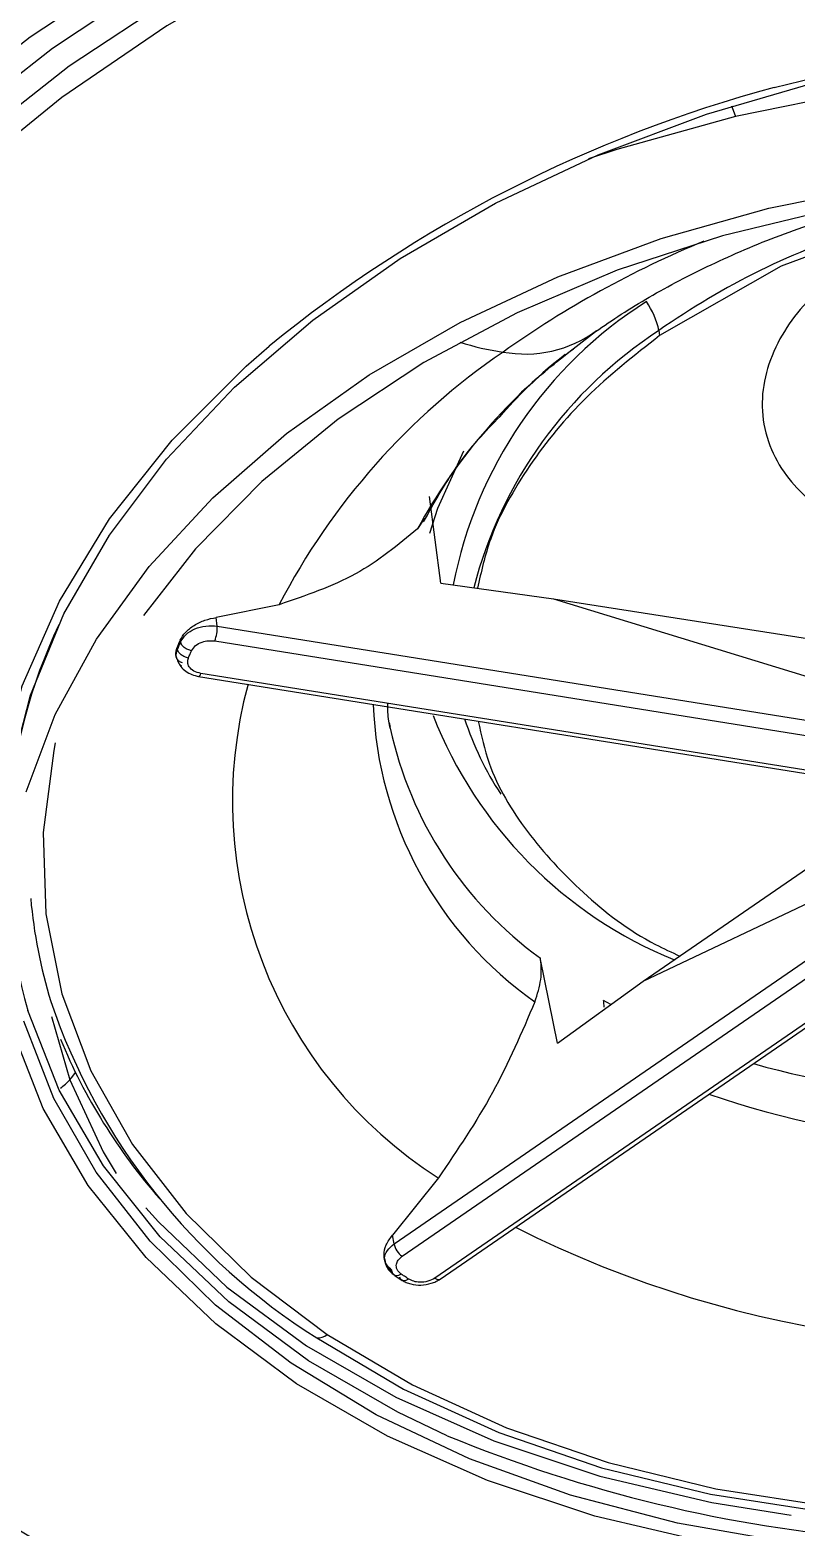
# Model space of a CAD drawing. Extents: x 400 to 501, y 484 to 634.
# Drawn here: x 470.223 to 471.054, y 580.699 to 582.324 of the extents above; entities that cross this region are included whole.
import ezdxf

# ---------------------------------------------------------------- set-up
doc = ezdxf.new("R2010")
doc.units = 0
doc.header["$MEASUREMENT"] = 0
doc.layers.add('DIM', color=3, linetype='Continuous')
doc.layers.add('GEOMETRY', color=3, linetype='Continuous', lineweight=25)

# ---------------------------------------------------------------- blocks, each defined once
blk = doc.blocks.new('2026 GRANDEE')
at = {"layer": 'GEOMETRY'}
for p, q in [((20.6055, -14.5784), (20.7151, -14.5516)), ((20.7106, -14.736), (20.6129, -14.7725)), ((20.6129, -14.7725), (20.4811, -14.8478)), ((20.3794, -14.8683), (20.4082, -14.8459)), ((20.4804, -14.8423), (20.4811, -14.8478)), ((20.2437, -15.1165), (20.2312, -15.0226)), ((20.226, -15.0461), (20.2185, -15.0575)), ((20.2437, -15.1165), (20.3661, -15.1336)), ((20.0682, -15.1399), (20, -15.1537)), ((20.3661, -15.1336), (20.7043, -15.2374)), ((20.3661, -15.1336), (20.7354, -15.1915)), ((20.001, -15.1632), (20, -15.1537)), ((20.001, -15.1632), (20.7534, -15.2836)), ((19.9608, -15.1783), (19.9591, -15.1823)), ((19.9608, -15.1783), (19.9612, -15.1802)), ((19.9984, -15.1793), (20.7508, -15.2996)), ((19.9591, -15.1823), (19.9574, -15.1863)), ((19.9578, -15.1882), (19.9574, -15.1863)), ((19.9806, -15.2177), (20.7331, -15.3381)), ((20.7357, -15.3349), (19.9833, -15.2146)), ((20.241, -15.7623), (20.1912, -15.8244)), ((20.1929, -15.8337), (20.1912, -15.8244)), ((20.1937, -15.8681), (20.2018, -15.8735))]:
    blk.add_line(p, q, dxfattribs=at)
at = {"layer": 'GEOMETRY', "color": 4}
for p, q in [((20.4634, -15.5488), (20.6995, -15.3861)), ((20.4634, -15.5488), (20.7262, -15.4238)), ((20.1929, -15.8337), (20.7673, -15.4385)), ((20.2017, -15.8473), (20.7762, -15.4521)), ((20.8116, -15.4758), (20.2371, -15.871)), ((20.2429, -15.872), (20.8174, -15.4768)), ((20.352, -15.5251), (20.3517, -15.5236)), ((20.3702, -15.6158), (20.352, -15.5251)), ((20.3702, -15.6158), (20.4634, -15.5488)), ((20.4204, -15.5709), (20.4203, -15.5695)), ((20.4283, -15.574), (20.4203, -15.5695)), ((20.4211, -15.5767), (20.4204, -15.5709)), ((19.8211, -15.5868), (19.841, -15.6558))]:
    blk.add_line(p, q, dxfattribs=at)
at = {"layer": 'GEOMETRY', "flags": 128}
for points in [[(19.6906, -14.6079), (19.7981, -14.5235), (19.9154, -14.4456), (20.0416, -14.3748), (20.1754, -14.3119), (20.3159, -14.2572), (20.4618, -14.2114), (20.6118, -14.1746)], [(20.6185, -14.1947), (20.4717, -14.2306), (20.3289, -14.2755), (20.1914, -14.329), (20.0604, -14.3906), (19.9369, -14.4598), (19.8221, -14.5361), (19.7169, -14.6187), (19.6221, -14.707), (19.5387, -14.8002), (19.5143, -14.8312)], [(20.5633, -14.6098), (20.4345, -14.6459), (20.404, -14.656)], [(20.5593, -14.5984), (20.5609, -14.6032), (20.5633, -14.6098)], [(20.2682, -14.9731), (20.2401, -15.0354), (20.2315, -15.0627)], [(19.9806, -15.2177), (19.9808, -15.2178), (19.9814, -15.2176), (19.982, -15.2169), (19.9827, -15.2159), (19.9833, -15.2146)], [(20.1888, -15.2739), (20.1874, -15.2665), (20.1874, -15.2664)], [(20.2507, -16.0421), (20.1969, -16.0166), (20.0999, -15.9607), (20.0136, -15.8969), (19.9392, -15.8261), (19.8776, -15.7491), (19.8295, -15.6669), (19.7956, -15.5805)], [(19.841, -15.6558), (19.8771, -15.7339), (19.8912, -15.7575)], [(19.9235, -15.7947), (19.9371, -15.8099), (20.0115, -15.8807), (20.0978, -15.9445), (20.1948, -16.0004), (20.3013, -16.0477), (20.4161, -16.0859), (20.5376, -16.1145), (20.624, -16.1283)], [(20.1203, -15.9321), (20.213, -15.9869), (20.3151, -16.0335), (20.4252, -16.0713), (20.542, -16.0998), (20.664, -16.1186), (20.7897, -16.1276), (20.9174, -16.1267), (21.0456, -16.1157), (21.1727, -16.095), (21.297, -16.0646), (21.417, -16.0251), (21.5312, -15.9769), (21.6382, -15.9206), (21.7365, -15.857)], [(20.1091, -15.9359), (20.2031, -15.9914), (20.3065, -16.0385), (20.418, -16.0768), (20.5363, -16.1056), (20.6598, -16.1248), (20.7871, -16.1339), (20.9164, -16.1329), (21.0462, -16.1218), (21.1504, -16.1056)]]:
    blk.add_lwpolyline(points, dxfattribs=at)
at = {"layer": 'GEOMETRY', "color": 4, "flags": 128}
for points in [[(20.6292, -14.2419), (20.4816, -14.2781), (20.3382, -14.3237), (20.2004, -14.3781), (20.0694, -14.4409), (19.9463, -14.5115), (19.8324, -14.5893), (19.7286, -14.6736), (19.6359, -14.7636), (19.555, -14.8584), (19.4868, -14.9573), (19.4319, -15.0593), (19.3907, -15.1636), (19.3637, -15.2691), (19.351, -15.3749), (19.3529, -15.48), (19.3692, -15.5836), (19.3998, -15.6846), (19.4444, -15.7822), (19.5028, -15.8755), (19.5742, -15.9635), (19.6581, -16.0456), (19.6935, -16.0754)], [(20.0296, -14.4362), (19.9535, -14.4803), (19.8404, -14.5553), (19.7368, -14.6367), (19.6435, -14.7236), (19.5614, -14.8154), (19.4911, -14.9112), (19.4333, -15.0102), (19.3884, -15.1116), (19.3568, -15.2146), (19.3387, -15.3182), (19.3345, -15.4215), (19.344, -15.5238), (19.3672, -15.624), (19.4039, -15.7214), (19.4538, -15.8151), (19.5164, -15.9044), (19.5913, -15.9883), (19.6777, -16.0664), (19.775, -16.1378), (19.8823, -16.202), (19.9336, -16.2283)], [(19.7757, -15.3272), (19.7984, -15.238), (19.8346, -15.15), (19.884, -15.0644), (19.946, -14.982), (20.0198, -14.9039), (20.1046, -14.831), (20.1994, -14.7642), (20.303, -14.7041), (20.4143, -14.6516), (20.532, -14.6072), (20.6547, -14.5715), (20.7809, -14.5449), (20.9091, -14.5276), (21.0379, -14.52), (21.1658, -14.522), (21.2912, -14.5337), (21.4127, -14.555), (21.5288, -14.5855), (21.6382, -14.6249)], [(22.0799, -15.5127), (22.0939, -15.4553), (22.105, -15.3618), (22.1015, -15.269), (22.0835, -15.178), (22.0512, -15.0899), (22.0049, -15.0057), (21.9452, -14.9264), (21.8728, -14.8529), (21.7886, -14.7862), (21.6935, -14.7268), (21.5887, -14.6757), (21.4753, -14.6333), (21.3548, -14.6002), (21.2284, -14.5768), (21.0978, -14.5632), (20.9644, -14.5598), (20.8298, -14.5665), (20.6956, -14.5832), (20.5633, -14.6098)], [(19.7935, -15.3429), (19.8253, -15.259), (19.8701, -15.1772), (19.9273, -15.0984), (19.9963, -15.0238), (20.0762, -14.9542), (20.166, -14.8904), (20.2646, -14.8334), (20.3706, -14.7838), (20.4828, -14.7423), (20.5998, -14.7093), (20.7201, -14.6853), (20.8422, -14.6706), (20.9645, -14.6653), (21.0855, -14.6696), (21.2037, -14.6834), (21.3176, -14.7064), (21.4258, -14.7385), (21.5269, -14.7792), (21.6196, -14.828)], [(20.7, -14.7049), (20.6678, -14.7109), (20.5493, -14.7394), (20.435, -14.7769), (20.3264, -14.8231), (20.2251, -14.8771), (20.1323, -14.9384), (20.0494, -15.0061), (19.9774, -15.0793), (19.9211, -15.1516)], [(19.7776, -15.5989), (19.7579, -15.508), (19.7533, -15.415), (19.7639, -15.3213), (19.7894, -15.2279), (19.8297, -15.136), (19.8841, -15.0468), (19.952, -14.9614), (20.0325, -14.881), (20.0575, -14.8592)], [(20.6219, -16.1583), (20.5004, -16.1371), (20.3843, -16.1066), (20.2749, -16.0672), (20.1734, -16.0193), (20.0812, -15.9635), (19.9992, -15.9005), (19.9284, -15.831), (19.8697, -15.7558), (19.8237, -15.6759), (19.7911, -15.592)], [(19.8253, -15.29), (19.8235, -15.2982), (19.8121, -15.3873), (19.8151, -15.4757), (19.8324, -15.5623), (19.8638, -15.6461), (19.909, -15.7259), (19.9673, -15.8008), (20.038, -15.8698), (20.1203, -15.9321)], [(21.199, -16.1485), (21.0655, -16.1713), (20.9305, -16.1838), (20.7959, -16.1859), (20.6633, -16.1774), (20.5345, -16.1585), (20.4109, -16.1295), (20.2942, -16.0906), (20.1858, -16.0425), (20.0871, -15.9856), (19.9994, -15.9207), (19.9237, -15.8487), (19.861, -15.7704), (19.8121, -15.6868), (19.7776, -15.5989)], [(19.841, -15.6558), (19.8443, -15.6518), (19.8471, -15.6478)]]:
    blk.add_lwpolyline(points, dxfattribs=at)
at = {"layer": 'GEOMETRY'}
for centre, radius, start, end in [((20.9861, -15.9966), 1.4683, 105.0205, 129.2285), ((20.9504, -15.5112), 0.8176, 107.2027, 125.0932), ((20.954, -15.7726), 1.1117, 112.4611, 125.3286), ((20.7195, -15.2084), 0.4711, 122.4516, 168.9864), ((20.3922, -14.8621), 0.0904, 12.6466, 34.4863), ((20.3462, -14.609), 0.259, 251.5812, 262.2128), ((20.7404, -15.2415), 0.4764, 123.0719, 165.4119), ((20.3351, -14.7365), 0.1313, 259.4743, 306.2314), ((20.7379, -15.4883), 0.7549, 124.4243, 152.5118), ((20.7555, -15.3497), 0.6114, 128.0762, 151.4511), ((19.9617, -15.165), 0.0393, 338.7702, 2.6372), ((20.503, -15.3536), 0.4855, 164.8025, 237.3323), ((20.5964, -15.1567), 0.3441, 198.1632, 213.3199), ((20.3452, -15.4103), 0.5488, 185.0772, 197.0036), ((20.8599, -14.6552), 1.0212, 254.2631, 279.5088), ((19.7903, -15.6091), 0.0689, 306.0779, 317.4047), ((20.8624, -14.7503), 1.1935, 243.223, 282.5775), ((20.2145, -15.8293), 0.0221, 191.5677, 234.6733), ((20.2409, -15.867), 0.00544, 227.0203, 292.6351), ((20.1104, -15.9214), 0.0146, 264.8681, 312.3686), ((20.8459, -14.5972), 1.5627, 247.6111, 282.8378)]:
    blk.add_arc(centre, radius, start, end, dxfattribs=at)
at = {"layer": 'GEOMETRY', "color": 4}
for centre, radius, start, end in [((20.3662, -15.4153), 0.594, 154.7212, 196.1479), ((20.5834, -15.2326), 0.4134, 182.1521, 234.9144), ((20.6754, -15.0876), 0.4728, 201.4111, 247.8503), ((20.5961, -15.1861), 0.4167, 192.17, 234.0899), ((20.4782, -15.3472), 0.6948, 198.772, 237.9117), ((20.4118, -15.3705), 0.629, 202.5215, 221.2174), ((20.8626, -14.7117), 1.0142, 251.1293, 280.3681)]:
    blk.add_arc(centre, radius, start, end, dxfattribs=at)
at = {"layer": 'GEOMETRY', "ltscale": 16}
for points, knots in [([(17.196, -17.3711), (17.1492, -17.3411), (17.0554, -17.2812), (16.9271, -17.1886), (16.8125, -17.0901), (16.7164, -16.9841), (16.6413, -16.8706), (16.5885, -16.7508), (16.5566, -16.6266), (16.5421, -16.486), (16.549, -16.33), (16.5798, -16.1607), (16.6381, -15.9649), (16.7319, -15.7451), (16.8804, -15.4779), (17.0765, -15.1942), (17.3255, -14.8969), (17.6074, -14.6106), (17.9193, -14.3342), (18.2555, -14.0669), (18.6693, -13.7642), (19.1652, -13.4289), (19.7457, -13.0662), (20.3444, -12.7197), (20.958, -12.386), (21.5843, -12.0635), (22.2218, -11.7511), (22.8677, -11.4473), (23.3048, -11.2517), (23.5231, -11.1541)], [0, 0, 0, 0, 0.015124, 0.030282, 0.045508, 0.060821, 0.076186, 0.091589, 0.107048, 0.122539, 0.143196, 0.163867, 0.18457, 0.215706, 0.246892, 0.288529, 0.330189, 0.37188, 0.413634, 0.455445, 0.497285, 0.56014, 0.623043, 0.685975, 0.74879, 0.811636, 0.874521, 0.937336, 1, 1, 1, 1]), ([(23.244, -11.7958), (23.0383, -11.8801), (22.6268, -12.0488), (22.0325, -12.3304), (21.463, -12.6377), (20.9219, -12.9699), (20.4032, -13.319), (19.9453, -13.6507), (19.5476, -13.9632), (19.2083, -14.2541), (18.894, -14.557), (18.6445, -14.8386), (18.4558, -15.0945), (18.3191, -15.3197), (18.2325, -15.5128), (18.1901, -15.6695), (18.1766, -15.7873), (18.1867, -15.8938), (18.218, -15.9865), (18.2644, -16.0643), (18.3268, -16.1354), (18.3797, -16.1763), (18.4061, -16.1967)], [0, 0, 0, 0, 0.083695, 0.167491, 0.251186, 0.335009, 0.418849, 0.502597, 0.565308, 0.627921, 0.690404, 0.752843, 0.794402, 0.835856, 0.877165, 0.897814, 0.918431, 0.938954, 0.954309, 0.969614, 0.984839, 1, 1, 1, 1]), ([(24.1731, -13.8112), (24.1689, -13.9213), (24.1606, -14.1416), (24.1211, -14.4731), (24.057, -14.8045), (23.9707, -15.098), (23.867, -15.3522), (23.7532, -15.5665), (23.6195, -15.7562), (23.4687, -15.9184), (23.3081, -16.0525), (23.1235, -16.1708), (22.8966, -16.2825), (22.6272, -16.3802), (22.3207, -16.4605), (21.956, -16.5304), (21.5338, -16.5835), (21.0576, -16.6169), (20.5821, -16.6273), (20.1112, -16.61), (19.6487, -16.5627), (19.3518, -16.5064), (19.2035, -16.4783)], [0, 0, 0, 0, 0.0625252, 0.1250662, 0.1875826, 0.250195, 0.2919799, 0.3338211, 0.3756794, 0.4070421, 0.4383328, 0.4696147, 0.5009246, 0.5426526, 0.58425, 0.6258279, 0.6881761, 0.7505611, 0.8130047, 0.8754033, 0.9377323, 1, 1, 1, 1]), ([(18.0343, -17.7948), (18.2295, -17.8304), (18.6202, -17.9014), (19.2161, -17.9645), (19.8185, -17.9963), (20.3593, -17.9952), (20.8354, -17.975), (21.2451, -17.945), (21.6563, -17.903), (22.0685, -17.849), (22.4813, -17.7809), (22.858, -17.7008), (23.1952, -17.6069), (23.4905, -17.5027), (23.7733, -17.3776), (24.04, -17.2335), (24.2881, -17.074), (24.5152, -16.9026), (24.7194, -16.7212), (24.9192, -16.5105), (25.1049, -16.2691), (25.2689, -15.998), (25.4004, -15.7217), (25.5042, -15.4418), (25.5857, -15.1589), (25.622, -14.9677), (25.6401, -14.8721)], [0, 0, 0, 0, 0.062267, 0.124605, 0.187008, 0.24945, 0.291048, 0.332625, 0.374198, 0.415776, 0.457378, 0.499121, 0.530444, 0.561737, 0.593031, 0.62439, 0.655783, 0.68718, 0.718531, 0.749858, 0.791595, 0.833291, 0.874955, 0.916638, 0.95833, 1, 1, 1, 1])]:
    blk.add_open_spline(points, degree=3, knots=knots, dxfattribs=at)
at = {"layer": 'GEOMETRY'}
for points, knots in [([(20.4082, -14.8459), (20.4173, -14.8395), (20.4447, -14.8205), (20.4973, -14.7896), (20.5681, -14.7557), (20.6369, -14.7287), (20.6832, -14.7155), (20.7018, -14.7102)], [0, 0, 0, 0, 0.118282, 0.35644, 0.596294, 0.838128, 1, 1, 1, 1]), ([(20.718, -14.7579), (20.6991, -14.7683), (20.6533, -14.7934), (20.6049, -14.8523), (20.5884, -14.9137), (20.5972, -14.9623), (20.619, -15.0055), (20.663, -15.0457), (20.7306, -15.0756), (20.7801, -15.0811), (20.8045, -15.0837)], [0, 0, 0, 0, 0.109145, 0.264693, 0.433748, 0.523033, 0.606796, 0.757293, 0.880676, 1, 1, 1, 1]), ([(20.4811, -14.8478), (20.4536, -14.8694), (20.3984, -14.9128), (20.3378, -14.9882), (20.2976, -15.0587), (20.2875, -15.1041), (20.2835, -15.1221)], [0, 0, 0, 0, 0.273793, 0.547585, 0.821378, 1, 1, 1, 1]), ([(20.3079, -14.9355), (20.3173, -14.925), (20.3412, -14.8982), (20.3722, -14.874), (20.391, -14.8592)], [0, 0, 0, 0, 0.392449, 1, 1, 1, 1]), ([(20.2249, -15.0501), (20.2304, -15.0401), (20.2469, -15.0099), (20.2735, -14.971), (20.2998, -14.9439), (20.3079, -14.9355)], [0, 0, 0, 0, 0.257735, 0.772055, 1, 1, 1, 1]), ([(20.2185, -15.0575), (20.1972, -15.0751), (20.1548, -15.1102), (20.0971, -15.13), (20.0682, -15.1399)], [0, 0, 0, 0, 0.499999, 1, 1, 1, 1]), ([(19.9608, -15.1783), (19.9625, -15.1755), (19.9659, -15.1697), (19.9758, -15.162), (19.9878, -15.1562), (19.9959, -15.1546), (20, -15.1537)], [0, 0, 0, 0, 0.241639, 0.487791, 0.7398, 1, 1, 1, 1]), ([(19.9612, -15.1802), (19.9629, -15.1774), (19.9663, -15.1719), (19.9763, -15.1658), (19.9886, -15.1624), (19.9969, -15.1629), (20.001, -15.1632)], [0, 0, 0, 0, 0.250189, 0.49996, 0.749751, 1, 1, 1, 1]), ([(19.9612, -15.1802), (19.9609, -15.181), (19.9603, -15.1823), (19.9597, -15.1836), (19.9595, -15.1842)], [0, 0, 0, 0, 0.56, 1, 1, 1, 1]), ([(19.9732, -15.1899), (19.9718, -15.1895), (19.969, -15.1889), (19.9651, -15.1865), (19.9622, -15.1834), (19.9615, -15.1813), (19.9612, -15.1802)], [0, 0, 0, 0, 0.241096, 0.5, 0.758905, 1, 1, 1, 1]), ([(19.9732, -15.1899), (19.9744, -15.1879), (19.9769, -15.184), (19.9839, -15.1804), (19.9915, -15.1787), (19.9961, -15.1791), (19.9984, -15.1793)], [0, 0, 0, 0, 0.278678, 0.557972, 0.778901, 1, 1, 1, 1]), ([(19.9633, -15.2032), (19.9619, -15.2026), (19.9579, -15.2008), (19.9553, -15.1947), (19.9567, -15.1891), (19.9574, -15.1863)], [0, 0, 0, 0, 0.207512, 0.606815, 1, 1, 1, 1]), ([(19.9588, -15.2015), (19.9579, -15.2), (19.9555, -15.1958), (19.9569, -15.1911), (19.9578, -15.1882)], [0, 0, 0, 0, 0.370681, 1, 1, 1, 1]), ([(19.9595, -15.1842), (19.9591, -15.1849), (19.9586, -15.1863), (19.958, -15.1876), (19.9578, -15.1882)], [0, 0, 0, 0, 0.56, 1, 1, 1, 1]), ([(19.9698, -15.1978), (19.9684, -15.1975), (19.9656, -15.1968), (19.9618, -15.1944), (19.9588, -15.1914), (19.9581, -15.1892), (19.9578, -15.1882)], [0, 0, 0, 0, 0.241095, 0.499999, 0.758904, 1, 1, 1, 1]), ([(19.9698, -15.1978), (19.9704, -15.1963), (19.9715, -15.1937), (19.9727, -15.191), (19.9732, -15.1899)], [0, 0, 0, 0, 0.560002, 1, 1, 1, 1]), ([(19.958, -15.201), (19.9591, -15.2031), (19.9612, -15.2072), (19.9667, -15.2123), (19.9734, -15.2161), (19.9784, -15.2172), (19.981, -15.2178)], [0, 0, 0, 0, 0.254623, 0.506715, 0.755036, 1, 1, 1, 1]), ([(19.9627, -15.2067), (19.9618, -15.2061), (19.9597, -15.2048), (19.9591, -15.2027), (19.9588, -15.2015)], [0, 0, 0, 0, 0.426144, 1, 1, 1, 1]), ([(19.9833, -15.2146), (19.9806, -15.2139), (19.9752, -15.2124), (19.9704, -15.2078), (19.9685, -15.2026), (19.9694, -15.1994), (19.9698, -15.1978)], [0, 0, 0, 0, 0.278395, 0.557716, 0.778792, 1, 1, 1, 1]), ([(20.1892, -15.273), (20.1885, -15.2707), (20.186, -15.2623), (20.1861, -15.2534), (20.1861, -15.247)], [0, 0, 0, 0, 0.264795, 1, 1, 1, 1]), ([(20.1909, -15.8628), (20.1884, -15.8605), (20.1834, -15.856), (20.1813, -15.8459), (20.1836, -15.8347), (20.1887, -15.8278), (20.1912, -15.8244)], [0, 0, 0, 0, 0.2416392, 0.4877919, 0.7398004, 1, 1, 1, 1]), ([(20.1832, -15.8515), (20.183, -15.8508), (20.182, -15.8474), (20.185, -15.8407), (20.1902, -15.836), (20.1929, -15.8337)], [0, 0, 0, 0, 0.109694, 0.554438, 1, 1, 1, 1]), ([(20.1829, -15.8514), (20.1832, -15.853), (20.1838, -15.8563), (20.1861, -15.8609), (20.1895, -15.8651), (20.1925, -15.8672), (20.194, -15.8682)], [0, 0, 0, 0, 0.252028, 0.503197, 0.752557, 1, 1, 1, 1]), ([(20.1912, -15.8645), (20.1887, -15.8624), (20.1841, -15.8586), (20.1835, -15.8536), (20.1832, -15.8515)], [0, 0, 0, 0, 0.57075, 1, 1, 1, 1]), ([(20.2007, -15.8667), (20.199, -15.8651), (20.1956, -15.862), (20.1949, -15.8563), (20.1971, -15.8512), (20.2002, -15.8486), (20.2017, -15.8473)], [0, 0, 0, 0, 0.278683, 0.558016, 0.778953, 1, 1, 1, 1]), ([(20.2007, -15.8667), (20.1996, -15.8673), (20.1975, -15.8685), (20.1945, -15.8686), (20.1922, -15.8673), (20.1915, -15.8654), (20.1912, -15.8645)], [0, 0, 0, 0, 0.241096, 0.5, 0.758905, 1, 1, 1, 1]), ([(20.2086, -15.872), (20.2076, -15.8726), (20.2054, -15.8738), (20.2024, -15.8739), (20.2002, -15.8727), (20.1995, -15.8708), (20.1992, -15.8699)], [0, 0, 0, 0, 0.241095, 0.499999, 0.758904, 1, 1, 1, 1]), ([(20.2086, -15.872), (20.2071, -15.871), (20.2045, -15.8692), (20.2019, -15.8675), (20.2007, -15.8667)], [0, 0, 0, 0, 0.560002, 1, 1, 1, 1]), ([(20.2015, -15.8733), (20.203, -15.8742), (20.2058, -15.8758), (20.2126, -15.878), (20.2221, -15.879), (20.2316, -15.8774), (20.2385, -15.8748), (20.2415, -15.8729), (20.243, -15.872)], [0, 0, 0, 0, 0.129229, 0.255169, 0.501915, 0.747783, 0.872551, 1, 1, 1, 1]), ([(20.2371, -15.871), (20.2347, -15.8723), (20.2299, -15.8749), (20.2214, -15.8758), (20.214, -15.8748), (20.2104, -15.8729), (20.2086, -15.872)], [0, 0, 0, 0, 0.278395, 0.557716, 0.778792, 1, 1, 1, 1])]:
    blk.add_open_spline(points, degree=3, knots=knots, dxfattribs=at)
at = {"layer": 'GEOMETRY', "color": 4}
for points, knots in [([(20.2842, -15.2663), (20.2876, -15.2817), (20.2968, -15.3238), (20.3349, -15.3875), (20.3961, -15.4536), (20.4538, -15.4988), (20.4942, -15.5173), (20.5031, -15.5214)], [0, 0, 0, 0, 0.149603, 0.408621, 0.66764, 0.926658, 1, 1, 1, 1]), ([(20.3458, -15.5709), (20.3484, -15.5627), (20.3537, -15.5464), (20.3526, -15.5322), (20.352, -15.5251)], [0, 0, 0, 0, 0.499954, 1, 1, 1, 1]), ([(20.3458, -15.5709), (20.3315, -15.6042), (20.303, -15.6708), (20.2617, -15.7318), (20.241, -15.7623)], [0, 0, 0, 0, 0.499999, 1, 1, 1, 1])]:
    blk.add_open_spline(points, degree=3, knots=knots, dxfattribs=at)

msp = doc.modelspace()

# ---------------------------------------------------------------- block references
at = {"layer": 'DIM'}
msp.add_blockref('2026 GRANDEE', (450.4248, 596.8403), dxfattribs=at)

doc.saveas('drawing.dxf')
